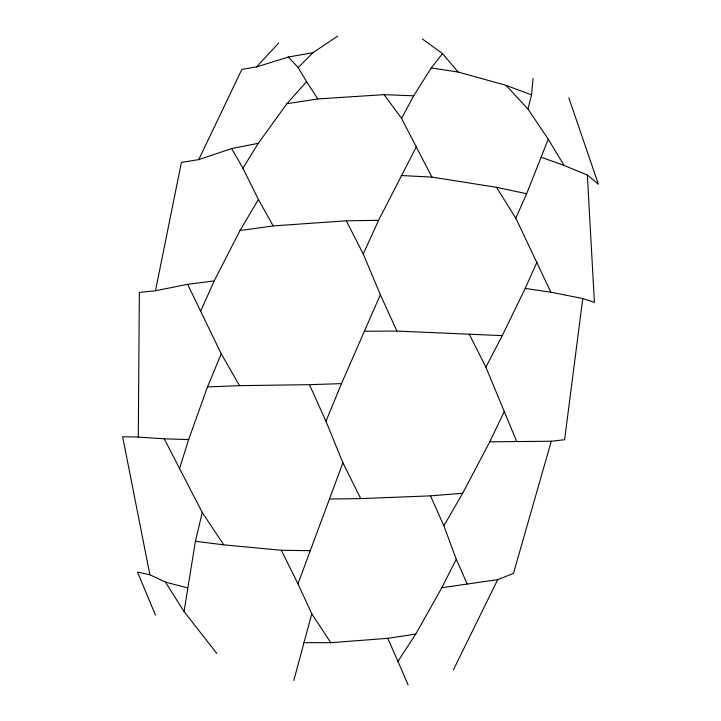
<?xml version="1.0" encoding="UTF-8"?>
<svg xmlns="http://www.w3.org/2000/svg" width="721" height="721" viewBox="0 0 721 721"><rect width="100%" height="100%" fill="white"/><g stroke="black" fill="none" stroke-linecap="round" stroke-linejoin="round"><path stroke-width="1.08" d="M187.622 284.326L221.23 353.786L207.486 386.934L188.65 439.558L164.244 438.828L138.297 437.07L139.351 292.456L155.484 290.752L187.622 284.326L214.209 280.902L239.994 230.549L258.406 199.483L242.914 168.209L231.639 148.571L198.726 159.638L181.422 162.369L155.484 290.752M568.815 97.777L598.367 184.215L587.327 175.005L564.056 165.433L548.239 139.198L527.97 109.024L531.53 94.902L533.071 78.373M516.596 441.27L485.873 367.16L502.267 335.625L525.203 288.427L550.88 292.212L582.766 298.548L564.606 439.738L551.295 441.234L489.748 441.829L462.666 493.272L443.857 525.789L456.267 559.244L467.235 584.055M216.796 653.46L184.044 611.534L195.409 541.291L202.259 512.496L164.244 438.828M293.798 680.507L311.778 613.832L297.98 583.83L281.316 550.276L223.717 544.824L195.409 541.291M551.295 441.234L513.46 573.411L497.706 579.639L441.847 587.714L415.729 634.11L397.929 661.328L408.122 684.95M179.448 468.947L188.65 439.558M297.98 583.83L342.908 462.783L325.964 421.262L309.435 384.672L239.543 385.654L207.486 386.934M550.88 292.212L515.821 218.175L526.663 193.724L548.239 139.198M325.964 421.262L341.484 383.635L380.355 294.754L363.249 253.981L346.305 220.797L273.196 225.925L239.994 230.549M525.203 288.427L537.019 262.002M200.699 311.021L214.209 280.902M363.249 253.981L378.588 220.302L416.269 146.949L401.561 118.379L384.113 94.64L317.808 98.939L286.904 103.689L258.307 143.308L242.914 168.209M198.726 159.638L241.877 69.369L256.496 66.954L288.364 57.013L312.95 52.678L337.761 36.05M489.748 441.829L504.186 411.727M453.41 669.809L497.706 579.639M441.847 587.714L456.267 559.244M401.561 118.379L413.692 95.821L431.239 67.945L442.514 53.606L422.443 39.015M286.904 103.689L306.551 81.662L298.161 67.576L288.364 57.013M256.496 66.954L278.703 43.026M298.161 67.576L312.95 52.678M231.639 148.571L258.307 143.308M303.784 642.645L330.813 642.699L387.772 638.328L415.729 634.11M329.713 499.013L360.743 498.608L430.509 495.859L462.666 493.272M309.435 384.672L341.484 383.635M346.305 220.797L378.588 220.302M364.619 331.218L396.974 331.074L502.267 335.625M281.316 550.276L310.372 550.682M138.297 437.07L122.633 436.746L149.887 574.79L165.433 582.108L187.523 587.849M384.113 94.64L413.692 95.821M401.255 175.527L431.951 177.123L496.436 187.289L526.663 193.724M431.239 67.945L458.096 72.01L506.016 85.339L531.53 94.902M149.887 574.79L137.486 572.05L155.502 615.193M582.766 298.548L594.419 302.396L587.327 175.005M541.363 157.304L564.056 165.433M506.016 85.339L527.97 109.024M442.514 53.606L458.096 72.01M202.259 512.496L223.717 544.824M311.778 613.832L330.813 642.699M306.551 81.662L317.808 98.939M165.433 582.108L184.044 611.534M496.436 187.289L515.821 218.175M221.23 353.786L239.543 385.654M258.406 199.483L273.196 225.925M416.269 146.949L431.951 177.123M469.245 334.138L485.873 367.16M342.908 462.783L360.743 498.608M380.355 294.754L396.974 331.074M430.509 495.859L443.857 525.789M387.772 638.328L397.929 661.328"/></g></svg>
